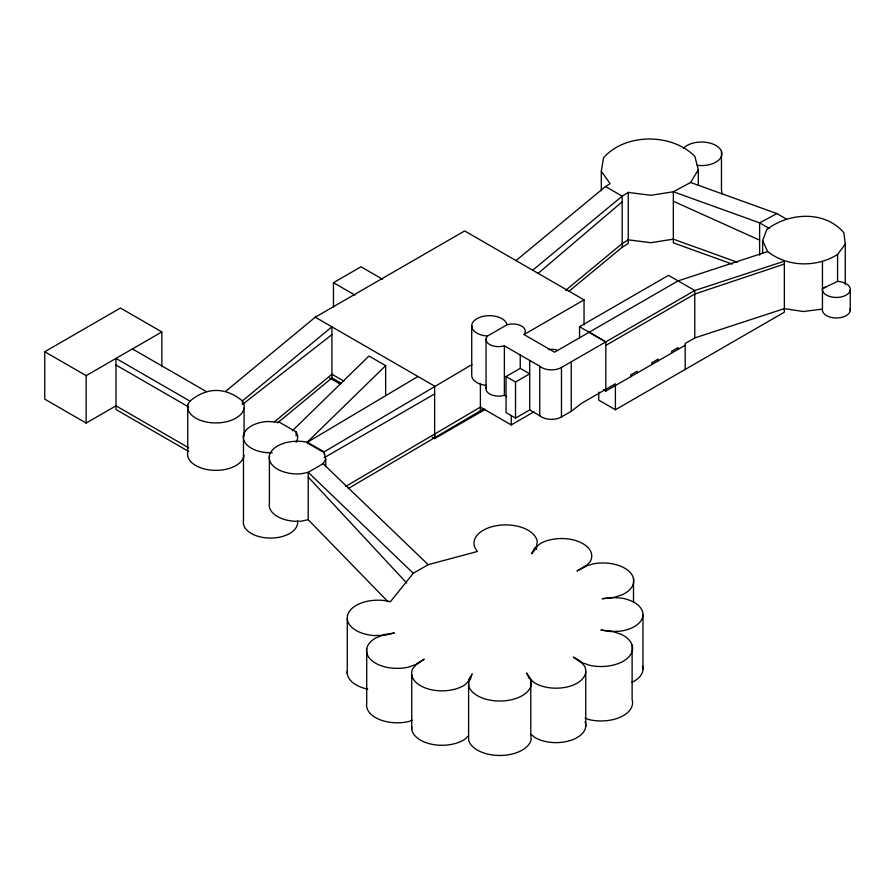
<?xml version="1.0" encoding="UTF-8"?>
<svg xmlns="http://www.w3.org/2000/svg" width="895" height="895" viewBox="0 0 895 895"><rect width="100%" height="100%" fill="white"/><g stroke="black" fill="none" stroke-linecap="round" stroke-linejoin="round"><path stroke-width="1.34" d="M601.306 190.691L601.306 171.169L603.554 157.744C625.493 132.919 671.899 133.098 694.867 156.39L698.301 169.737L698.301 185.075M762.618 253.184L762.618 240.632L766.814 229.567C788.864 212.473 824.866 210.247 843.873 232.767L845.283 244.066L845.283 284.498M269.406 455.656A28.338 16.356 0 0 0 300.899 473.835L308.216 472.314L323.117 463.711L325.746 459.157L324.102 451.885L307.421 442.253A28.338 16.356 0 0 0 269.406 455.656L269.406 503.046A28.338 16.356 0 0 0 300.899 521.226L308.216 519.715L387.971 601.697M532.693 270.212L622.193 196.15L628.245 192.403L650.777 195.289L673.342 191.765L690.604 182.479L698.301 169.737M244.066 455.566A28.338 16.356 0 0 1 212.82 470.267A28.338 16.356 0 0 1 187.726 452.064L187.726 404.652L189.93 401.117C206.79 387.043 225.305 386.819 242.422 400.893L242.422 404.473L331.922 334.629M762.618 240.632L767.664 251.573C787.455 267.169 816.419 267.661 837.575 254.482L845.283 244.066M413.266 573.27L390.421 601.708A30.766 17.766 0 0 0 348.312 613.209A30.766 17.766 0 0 0 374.166 635.584L384.671 635.293L394.393 632.978L384.279 634.555L375.665 638.012A30.721 17.732 0 0 0 371.57 660.353A30.721 17.732 0 0 0 408.702 667.088L417.618 663.911L424.174 659.19L417.036 663.408L412.729 668.744A30.307 17.497 0 0 0 427.888 688.848A30.307 17.497 0 0 0 465.154 684.619L470.311 679.529L472.258 673.745L468.566 679.775L468.7 686.174A31.661 18.28 0 0 0 500.573 701.031A31.661 18.28 0 0 0 531.149 685.29L530.746 678.902L526.551 672.984L529.247 678.421L534.874 683.064A29.714 17.15 0 0 0 571.133 685.827A29.714 17.15 0 0 0 584.569 666.182L580.273 661.092L573.348 657.087L580.273 662.043L589.727 665.321A31.571 18.236 0 0 0 628.223 657.534A31.571 18.236 0 0 0 621.309 634.331L611.744 631.154L600.881 630.069L610.256 631.557L619.978 631.221A29.613 17.094 0 0 0 642.957 614.977A29.613 17.094 0 0 0 621.376 598.106L611.699 597.491L602.201 598.721L612.728 597.782L622.092 594.839A30.978 17.889 0 0 0 630.248 572.531A30.978 17.889 0 0 0 593.821 563.727L584.312 566.49L576.984 570.965L584.715 567.161L589.827 562.105A30.206 17.441 0 0 0 578.114 541.385A30.206 17.441 0 0 0 540.535 543.444L534.539 548.165L531.585 553.77L536.306 547.964L537.28 541.576A31.694 18.303 0 0 0 496.971 525.6A31.694 18.303 0 0 0 477.427 551.477L428.168 564.667L413.266 573.27L308.216 472.314L308.216 519.715M468.6 681.229L468.6 735.656L465.154 739.046A30.307 17.497 0 0 1 430.685 744.025A30.307 17.497 0 0 1 411.711 726.684M292.385 430.763L368.964 356.02L385.656 365.652L385.656 395.691M307.086 442.331L385.656 365.652M537.951 273.534L622.193 201.8M225.73 391.26L315.241 317.199L464.65 230.932L584.043 299.87L584.043 324.963M274.385 421.847L331.922 374.233L343.87 381.136M516.001 260.579L605.512 186.518L610.11 183.665L601.306 171.169M565.718 290.293L622.193 243.563L628.335 239.826M277.584 422.887L331.922 377.947M568.918 291.334L622.193 247.266L628.245 243.485L628.245 192.403M506.044 376.538L515.52 382.008L529.717 373.808L520.241 368.337L506.044 376.538L506.044 412.651L515.52 418.122L529.717 409.921L539.73 415.694A14.119 8.156 0 0 0 561.467 416.958L571.256 411.308L581.772 403.186L615.402 383.765L615.402 409.742L598.721 400.11L598.721 392.044M417.943 376.493L306.795 442.611L323.487 452.243L471.967 364.578M345.727 486.421L480.391 407.113L511.235 424.924L533.767 411.913M348.166 488.603L483.949 408.691M188.733 447.824L115.981 405.827L86.155 423.044L44.75 399.136L44.75 351.735L120.445 308.025L161.85 331.933L161.85 366.793M44.75 351.735L86.155 375.631L161.85 331.933M333.466 307.265L333.466 282.686L360.998 266.788L382.545 279.229M507.04 324.751A17.71 10.225 0 0 0 488.782 315.678A17.71 10.225 0 0 0 471.732 325.511A17.71 10.225 0 0 0 487.473 336.05L507.04 324.751A12.575 7.261 0 0 1 521.617 326.093A12.575 7.261 0 0 1 523.944 334.517L554.564 352.194L678.086 280.885L767.664 251.573M524.369 334.327L584.043 299.87M324.102 457.737L434.634 393.923M579.557 337.862L579.557 326.709L668.498 275.358L694.766 290.517L784.344 261.206L784.344 312.198L615.402 409.742M432.251 437.23L434.634 438.606L485.135 409.451M487.473 336.05A12.508 7.227 0 0 0 489.688 344.53A12.508 7.227 0 0 0 504.377 345.817L539.73 366.223A14.119 8.156 0 0 0 561.467 367.476L694.766 290.517L694.766 337.941M605.825 345.403L694.766 294.041L784.344 264.07M603.443 389.705L605.825 391.081L685.19 345.257M786.437 219.085L776.882 213.569L759.62 222.855L673.342 191.765L673.342 242.847L732.166 264.07M850.25 290.137A13.962 8.055 0 0 0 837.575 281.377L822.46 288.593A13.962 8.055 0 0 0 835.013 297.42A13.962 8.055 0 0 0 850.25 290.137L850.25 310.654M822.46 288.559L826.085 286.859M412.461 720.184L408.702 721.527A30.721 17.732 0 0 1 366.715 703.201L366.715 648.763M850.105 308.54A13.962 8.055 0 0 1 836.847 317.971A13.962 8.055 0 0 1 822.46 309.111L803.307 311.527L784.344 308.618L694.844 337.907L685.19 343.479L685.19 369.445M628.245 239.815L650.777 242.702L673.342 239.166L737.39 262.257M584.972 718.103L589.727 719.759A31.571 18.236 0 0 0 621.063 716.817A31.571 18.236 0 0 0 632.127 699.633L632.127 645.206M690.604 182.479L776.882 213.569M673.342 201.241L759.62 240.162M769.073 228.315L759.62 222.855L759.62 255.209M605.512 186.518L622.193 196.15L622.193 247.266M579.557 326.709L605.825 341.879L605.825 391.081M333.466 282.686L355.013 295.126M486.488 386.942A12.508 7.227 0 0 0 490.673 394.516A12.508 7.227 0 0 0 504.377 395.288L506.637 396.597M315.241 317.199L434.634 386.125L434.634 438.606M331.922 377.869L341.487 383.384M329.539 377.936L340.29 384.145M296.144 435.865L296.144 431.916L279.464 422.272L267.437 421.5A27.174 15.685 0 0 0 243.418 438.46A27.174 15.685 0 0 0 272.214 452.747M132.438 348.916L206.387 391.607M189.93 401.117L115.981 358.414L115.981 409.496L188.733 451.505M115.981 365.003L188.733 407.001M589.134 332.235L605.758 341.912M530.791 679.708L530.791 734.135L534.874 737.491A29.714 17.15 0 0 0 570.283 740.545A29.714 17.15 0 0 0 585.062 721.706M323.117 463.711L428.168 564.667M308.216 477.024L406.643 583.003M530.791 734.135L531.149 739.729A31.661 18.28 0 0 1 500.573 755.469A31.661 18.28 0 0 1 468.7 740.601L468.6 735.656M434.634 433.538L434.679 437.14M837.575 254.482L837.575 281.377M822.46 261.698L822.46 309.111M721.459 151.367L721.459 190.221A20.406 11.78 0 0 1 721.784 193.935M678.074 349.363L678.074 347.584L671.642 351.299L671.642 353.077M658.093 360.898L658.093 359.119L651.661 362.833L651.661 364.612M642.957 614.977L642.957 669.415M637.184 372.969L637.184 371.19L630.751 374.904L630.751 376.683M633.503 578.394L633.503 602.122M585.755 671.809L585.755 726.237M571.256 361.837L571.256 411.308M561.467 367.476L561.467 416.958M539.73 366.223L539.73 415.694M536.508 546.61L536.508 549.396M529.717 360.45L529.717 409.921M520.241 354.979L520.241 368.337M515.52 382.008L515.52 418.122M511.235 415.358L511.235 424.924M504.377 345.817L504.377 395.288M486.052 338.981L486.052 388.452M480.391 383.899L480.391 412.192M471.732 325.511L471.732 374.983A17.71 10.225 0 0 0 486.175 385.421M411.734 674.617L411.734 729.045M347.271 619.25L347.271 673.678M331.922 379.312L331.922 326.832L242.422 400.893A28.338 16.356 0 0 1 219.208 422.832A28.338 16.356 0 0 1 187.726 404.652M325.746 459.157L325.746 466.127M324.102 451.885L324.102 454.224M244.066 408.165L244.066 436.044M243.485 435.328L243.485 520.633A27.174 15.685 0 0 0 270.491 538.074A27.174 15.685 0 0 0 297.498 520.633M86.155 375.631L86.155 423.044M296.144 431.916A27.174 15.685 0 0 1 296.144 442.275M367.733 689.139A30.766 17.766 0 0 1 347.26 671.25M548.411 349.587A13.47 7.775 0 0 1 556.712 349.844M683.433 148.324A20.406 11.78 0 0 1 709.321 142.92A20.406 11.78 0 0 1 720.978 157.319A20.406 11.78 0 0 1 697.216 165.329M642.509 666.037A29.613 17.094 0 0 1 631.635 682.438"/></g></svg>
